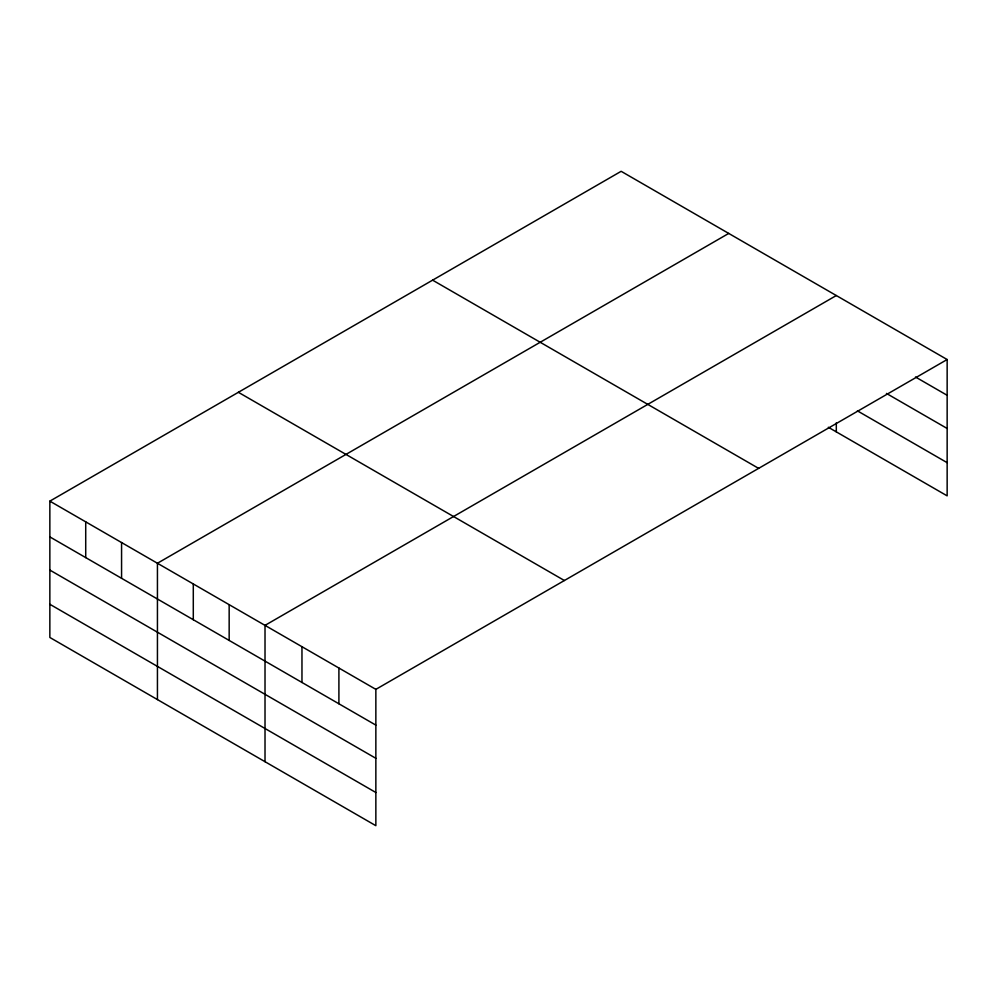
<?xml version="1.0" encoding="UTF-8"?>
<svg xmlns="http://www.w3.org/2000/svg" width="997" height="997" viewBox="0 0 997 997"><rect width="100%" height="100%" fill="white"/><g stroke="black" fill="none" stroke-linecap="round" stroke-linejoin="round"><path stroke-width="1.5" d="M49.85 501.142L375.857 689.363L375.857 825.69L49.85 637.469L49.85 501.142L621.143 171.31L947.15 359.531L947.15 495.858L828.333 427.264M728.72 233.423L157.439 563.255L157.439 699.582M836.309 295.536L265.015 625.368L265.015 761.696M375.857 689.363L947.15 359.531M915.483 377.003L947.15 395.286M886.445 393.429L947.15 428.473M857.42 410.864L947.15 462.67M432.611 280.157L758.63 468.378M238.37 392.295L564.389 580.516M49.85 536.897L375.857 725.118M49.85 570.085L375.857 758.306M49.85 604.282L375.857 792.503M836.309 422.815L836.309 431.863M338.905 668.027L338.905 703.795M301.966 646.704L301.966 682.459M229.16 604.668L229.16 640.423M193.293 583.955L193.293 619.723M121.572 542.555L121.572 578.31M85.717 521.855L85.717 557.61"/></g></svg>
